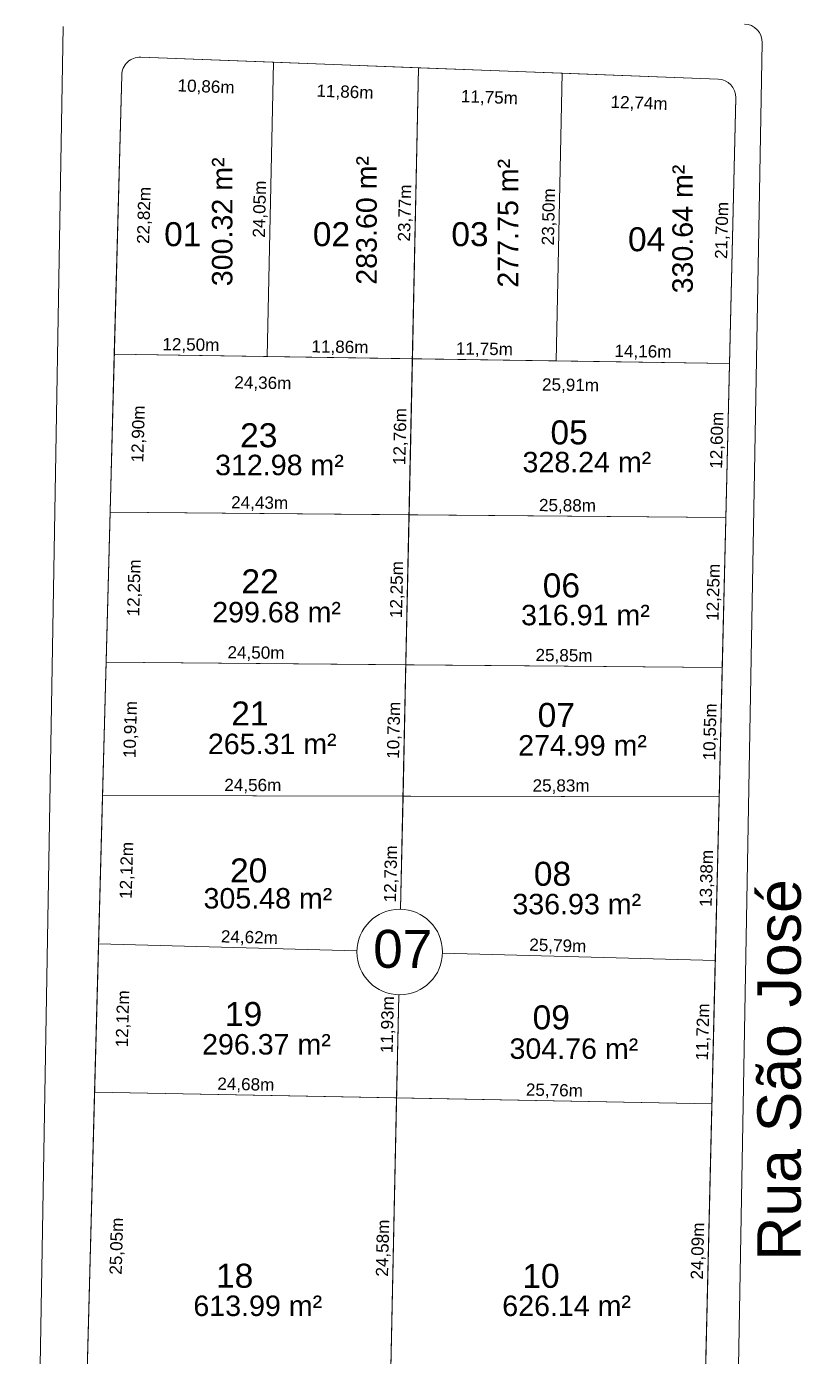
# Model space of a CAD drawing. Header units: metres. Extents: x 3808 to 8215, y 2374 to 6187.
# Drawn here: x 4558.9 to 4622.2, y 4496.7 to 4605.3 of the extents above; entities that cross this region are included whole.
import ezdxf
from ezdxf.enums import TextEntityAlignment as Align

# ---------------------------------------------------------------- set-up
doc = ezdxf.new("R2010")
doc.units = ezdxf.units.M
for name, color, linetype in [('Areas Lotes', 1, 'Continuous'), ('Calçada', 8, 'Continuous'), ('COTAS', 7, 'Continuous'), ('Lote', 7, 'Continuous'), ('Nome das Ruas', 7, 'Continuous'), ('Nº Lote', 7, 'Continuous'), ('Nº. quadra', 7, 'Continuous'), ('quadras', 7, 'Continuous')]:
    doc.layers.add(name, color=color, linetype=linetype)
doc.styles.add('Arial', font='arial.ttf')
doc.dimstyles.new('Copy(2) of ISO-25', dxfattribs={"dimtxt": 1, "dimasz": 2.5, "dimexe": 1.25, "dimexo": 0.625, "dimgap": 0.2, "dimtad": 1, "dimtoh": 1, "dimlfac": 1, "dimzin": 1, "dimtxsty": 'Arial', "dimblk": 'NONE', "dimcen": 0, "dimse1": 1, "dimse2": 1, "dimsd1": 1, "dimsd2": 1, "dimclrt": 256, "dimaunit": 1, "dimadec": 3, "dimazin": 0, "dimtfac": 1, "dimtmove": 0, "dimatfit": 3, "dimldrblk": 'NONE', "dimfxl": 1, "dimtolj": 1, "dimtzin": 0, "dimarcsym": 0})

# ---------------------------------------------------------------- blocks, each defined once
blk = doc.blocks.new('*D3927')
at = {"layer": 'Defpoints', "color": 0, "linetype": 'Continuous', "transparency": 16777216}
for p in [(4564.42, 4518.23), (4567.43, 4518.15), (4563.75, 4493.2)]:
    blk.add_point(p, dxfattribs=at)
at = {"layer": 'COTAS', "linetype": 'Continuous', "lineweight": 5, "transparency": 16777216, "insert": (4566.29, 4505.66), "char_height": 1, "attachment_point": 5, "rotation": 88.474, "style": 'Arial'}
blk.add_mtext('\\A1;25,05m', dxfattribs=at)
blk = doc.blocks.new('_None')
blk = doc.blocks.new('*D3928')
at = {"layer": 'Defpoints', "color": 0, "linetype": 'Continuous', "transparency": 16777216}
for p in [(4564.74, 4530.35), (4567.75, 4530.27), (4564.42, 4518.23)]:
    blk.add_point(p, dxfattribs=at)
at = {"layer": 'COTAS', "linetype": 'Continuous', "lineweight": 5, "transparency": 16777216, "insert": (4566.79, 4524.23), "char_height": 1, "attachment_point": 5, "rotation": 88.474, "style": 'Arial'}
blk.add_mtext('\\A1;12,12m', dxfattribs=at)
blk = doc.blocks.new('*D3929')
at = {"layer": 'Defpoints', "color": 0, "linetype": 'Continuous', "transparency": 16777216}
for p in [(4565.07, 4542.47), (4568.07, 4542.39), (4564.74, 4530.35)]:
    blk.add_point(p, dxfattribs=at)
at = {"layer": 'COTAS', "linetype": 'Continuous', "lineweight": 5, "transparency": 16777216, "insert": (4567.11, 4536.35), "char_height": 1, "attachment_point": 5, "rotation": 88.474, "style": 'Arial'}
blk.add_mtext('\\A1;12,12m', dxfattribs=at)
blk = doc.blocks.new('*D3930')
at = {"layer": 'Defpoints', "color": 0, "linetype": 'Continuous', "transparency": 16777216}
for p in [(4565.36, 4553.37), (4568.36, 4553.29), (4565.07, 4542.47)]:
    blk.add_point(p, dxfattribs=at)
at = {"layer": 'COTAS', "linetype": 'Continuous', "lineweight": 5, "transparency": 16777216, "insert": (4567.42, 4547.86), "char_height": 1, "attachment_point": 5, "rotation": 88.474, "style": 'Arial'}
blk.add_mtext('\\A1;10,91m', dxfattribs=at)
blk = doc.blocks.new('*D3931')
at = {"layer": 'Defpoints', "color": 0, "linetype": 'Continuous', "transparency": 16777216}
for p in [(4565.68, 4565.61), (4568.69, 4565.53), (4565.36, 4553.37)]:
    blk.add_point(p, dxfattribs=at)
at = {"layer": 'COTAS', "linetype": 'Continuous', "lineweight": 5, "transparency": 16777216, "insert": (4567.72, 4559.43), "char_height": 1, "attachment_point": 5, "rotation": 88.474, "style": 'Arial'}
blk.add_mtext('\\A1;12,25m', dxfattribs=at)
blk = doc.blocks.new('*D3932')
at = {"layer": 'Defpoints', "color": 0, "linetype": 'Continuous', "transparency": 16777216}
for p in [(4566.03, 4578.51), (4569.03, 4578.43), (4565.68, 4565.61)]:
    blk.add_point(p, dxfattribs=at)
at = {"layer": 'COTAS', "linetype": 'Continuous', "lineweight": 5, "transparency": 16777216, "insert": (4568.06, 4572), "char_height": 1, "attachment_point": 5, "rotation": 88.474, "style": 'Arial'}
blk.add_mtext('\\A1;12,90m', dxfattribs=at)
blk = doc.blocks.new('*D3933')
at = {"layer": 'Defpoints', "color": 0, "linetype": 'Continuous', "transparency": 16777216}
for p in [(4566.64, 4601.32), (4569.64, 4601.24), (4566.03, 4578.51)]:
    blk.add_point(p, dxfattribs=at)
at = {"layer": 'COTAS', "linetype": 'Continuous', "lineweight": 5, "transparency": 16777216, "insert": (4568.53, 4589.86), "char_height": 1, "attachment_point": 5, "rotation": 88.474, "style": 'Arial'}
blk.add_mtext('\\A1;22,82m', dxfattribs=at)
blk = doc.blocks.new('*D3934')
at = {"layer": 'Defpoints', "color": 0, "linetype": 'Continuous', "transparency": 16777216}
for p in [(4579.04, 4602.37), (4579.04, 4602.37), (4578.53, 4578.33)]:
    blk.add_point(p, dxfattribs=at)
at = {"layer": 'COTAS', "linetype": 'Continuous', "lineweight": 5, "transparency": 16777216, "insert": (4577.98, 4590.37), "char_height": 1, "attachment_point": 5, "rotation": 88.7784, "style": 'Arial'}
blk.add_mtext('\\A1;24,05m', dxfattribs=at)
blk = doc.blocks.new('*D3935')
at = {"layer": 'Defpoints', "color": 0, "linetype": 'Continuous', "transparency": 16777216}
for p in [(4590.89, 4601.92), (4590.89, 4601.92), (4590.39, 4578.15)]:
    blk.add_point(p, dxfattribs=at)
at = {"layer": 'COTAS', "linetype": 'Continuous', "lineweight": 5, "transparency": 16777216, "insert": (4589.84, 4590.05), "char_height": 1, "attachment_point": 5, "rotation": 88.7784, "style": 'Arial'}
blk.add_mtext('\\A1;23,77m', dxfattribs=at)
blk = doc.blocks.new('*D3936')
at = {"layer": 'Defpoints', "color": 0, "linetype": 'Continuous', "transparency": 16777216}
for p in [(4602.64, 4601.48), (4602.64, 4601.48), (4602.14, 4577.98)]:
    blk.add_point(p, dxfattribs=at)
at = {"layer": 'COTAS', "linetype": 'Continuous', "lineweight": 5, "transparency": 16777216, "insert": (4601.59, 4589.74), "char_height": 1, "attachment_point": 5, "rotation": 88.7784, "style": 'Arial'}
blk.add_mtext('\\A1;23,50m', dxfattribs=at)
blk = doc.blocks.new('*D3937')
at = {"layer": 'Defpoints', "color": 0, "linetype": 'Continuous', "transparency": 16777216}
for p in [(4616.81, 4599.46), (4616.81, 4599.46), (4616.29, 4577.77)]:
    blk.add_point(p, dxfattribs=at)
at = {"layer": 'COTAS', "linetype": 'Continuous', "lineweight": 5, "transparency": 16777216, "insert": (4615.75, 4588.63), "char_height": 1, "attachment_point": 5, "rotation": 88.6392, "style": 'Arial'}
blk.add_mtext('\\A1;21,70m', dxfattribs=at)
blk = doc.blocks.new('*D3938')
at = {"layer": 'Defpoints', "color": 0, "linetype": 'Continuous', "transparency": 16777216}
for p in [(4602.64, 4601.48), (4615.37, 4600.99), (4602.52, 4598.41)]:
    blk.add_point(p, dxfattribs=at)
at = {"layer": 'COTAS', "linetype": 'Continuous', "lineweight": 5, "transparency": 16777216, "insert": (4608.91, 4598.97), "char_height": 1, "attachment_point": 5, "rotation": 357.8302, "style": 'Arial'}
blk.add_mtext('\\A1;12,74m', dxfattribs=at)
blk = doc.blocks.new('*D3939')
at = {"layer": 'Defpoints', "color": 0, "linetype": 'Continuous', "transparency": 16777216}
for p in [(4590.89, 4601.92), (4602.64, 4601.48), (4590.78, 4598.85)]:
    blk.add_point(p, dxfattribs=at)
at = {"layer": 'COTAS', "linetype": 'Continuous', "lineweight": 5, "transparency": 16777216, "insert": (4596.68, 4599.43), "char_height": 1, "attachment_point": 5, "rotation": 357.8302, "style": 'Arial'}
blk.add_mtext('\\A1;11,75m', dxfattribs=at)
blk = doc.blocks.new('*D3940')
at = {"layer": 'Defpoints', "color": 0, "linetype": 'Continuous', "transparency": 16777216}
for p in [(4579.04, 4602.37), (4590.89, 4601.92), (4578.92, 4599.3)]:
    blk.add_point(p, dxfattribs=at)
at = {"layer": 'COTAS', "linetype": 'Continuous', "lineweight": 5, "transparency": 16777216, "insert": (4584.88, 4599.88), "char_height": 1, "attachment_point": 5, "rotation": 357.8302, "style": 'Arial'}
blk.add_mtext('\\A1;11,86m', dxfattribs=at)
blk = doc.blocks.new('*D3941')
at = {"layer": 'Defpoints', "color": 0, "linetype": 'Continuous', "transparency": 16777216}
for p in [(4568.19, 4602.78), (4579.04, 4602.37), (4568.08, 4599.71)]:
    blk.add_point(p, dxfattribs=at)
at = {"layer": 'COTAS', "linetype": 'Continuous', "lineweight": 5, "transparency": 16777216, "insert": (4573.53, 4600.31), "char_height": 1, "attachment_point": 5, "rotation": 357.8302, "style": 'Arial'}
blk.add_mtext('\\A1;10,86m', dxfattribs=at)
blk = doc.blocks.new('*D3942')
at = {"layer": 'Defpoints', "color": 0, "linetype": 'Continuous', "transparency": 16777216}
for p in [(4566.03, 4578.51), (4578.53, 4578.33), (4578.53, 4578.33)]:
    blk.add_point(p, dxfattribs=at)
at = {"layer": 'COTAS', "linetype": 'Continuous', "lineweight": 5, "transparency": 16777216, "insert": (4572.29, 4579.22), "char_height": 1, "attachment_point": 5, "rotation": 359.1519, "style": 'Arial'}
blk.add_mtext('\\A1;12,50m', dxfattribs=at)
blk = doc.blocks.new('*D3943')
at = {"layer": 'Defpoints', "color": 0, "linetype": 'Continuous', "transparency": 16777216}
for p in [(4578.53, 4578.33), (4590.39, 4578.15), (4590.39, 4578.15)]:
    blk.add_point(p, dxfattribs=at)
at = {"layer": 'COTAS', "linetype": 'Continuous', "lineweight": 5, "transparency": 16777216, "insert": (4584.47, 4579.04), "char_height": 1, "attachment_point": 5, "rotation": 359.1519, "style": 'Arial'}
blk.add_mtext('\\A1;11,86m', dxfattribs=at)
blk = doc.blocks.new('*D3944')
at = {"layer": 'Defpoints', "color": 0, "linetype": 'Continuous', "transparency": 16777216}
for p in [(4590.39, 4578.15), (4602.14, 4577.98), (4602.14, 4577.98)]:
    blk.add_point(p, dxfattribs=at)
at = {"layer": 'COTAS', "linetype": 'Continuous', "lineweight": 5, "transparency": 16777216, "insert": (4596.27, 4578.87), "char_height": 1, "attachment_point": 5, "rotation": 359.1519, "style": 'Arial'}
blk.add_mtext('\\A1;11,75m', dxfattribs=at)
blk = doc.blocks.new('*D3945')
at = {"layer": 'Defpoints', "color": 0, "linetype": 'Continuous', "transparency": 16777216}
for p in [(4602.14, 4577.98), (4616.29, 4577.77), (4616.29, 4577.77)]:
    blk.add_point(p, dxfattribs=at)
at = {"layer": 'COTAS', "linetype": 'Continuous', "lineweight": 5, "transparency": 16777216, "insert": (4609.23, 4578.67), "char_height": 1, "attachment_point": 5, "rotation": 359.1519, "style": 'Arial'}
blk.add_mtext('\\A1;14,16m', dxfattribs=at)
blk = doc.blocks.new('*D3946')
at = {"layer": 'Defpoints', "color": 0, "linetype": 'Continuous', "transparency": 16777216}
for p in [(4590.11, 4565.4), (4615.99, 4565.17), (4615.99, 4565.17)]:
    blk.add_point(p, dxfattribs=at)
at = {"layer": 'COTAS', "linetype": 'Continuous', "lineweight": 5, "transparency": 16777216, "insert": (4603.06, 4566.09), "char_height": 1, "attachment_point": 5, "rotation": 359.501, "style": 'Arial'}
blk.add_mtext('\\A1;25,88m', dxfattribs=at)
blk = doc.blocks.new('*D3947')
at = {"layer": 'Defpoints', "color": 0, "linetype": 'Continuous', "transparency": 16777216}
for p in [(4565.68, 4565.61), (4565.68, 4565.61), (4590.11, 4565.4)]:
    blk.add_point(p, dxfattribs=at)
at = {"layer": 'COTAS', "linetype": 'Continuous', "lineweight": 5, "transparency": 16777216, "insert": (4577.91, 4566.31), "char_height": 1, "attachment_point": 5, "rotation": 359.501, "style": 'Arial'}
blk.add_mtext('\\A1;24,43m', dxfattribs=at)
blk = doc.blocks.new('*D3948')
at = {"layer": 'Defpoints', "color": 0, "linetype": 'Continuous', "transparency": 16777216}
for p in [(4590.39, 4578.15), (4590.11, 4565.4), (4590.11, 4565.4)]:
    blk.add_point(p, dxfattribs=at)
at = {"layer": 'COTAS', "linetype": 'Continuous', "lineweight": 5, "transparency": 16777216, "insert": (4589.45, 4571.79), "char_height": 1, "attachment_point": 5, "rotation": 88.7784, "style": 'Arial'}
blk.add_mtext('\\A1;12,76m', dxfattribs=at)
blk = doc.blocks.new('*D3949')
at = {"layer": 'Defpoints', "color": 0, "linetype": 'Continuous', "transparency": 16777216}
for p in [(4590.11, 4565.4), (4589.85, 4553.15), (4589.85, 4553.15)]:
    blk.add_point(p, dxfattribs=at)
at = {"layer": 'COTAS', "linetype": 'Continuous', "lineweight": 5, "transparency": 16777216, "insert": (4589.18, 4559.29), "char_height": 1, "attachment_point": 5, "rotation": 88.7784, "style": 'Arial'}
blk.add_mtext('\\A1;12,25m', dxfattribs=at)
blk = doc.blocks.new('*D3950')
at = {"layer": 'Defpoints', "color": 0, "linetype": 'Continuous', "transparency": 16777216}
for p in [(4589.85, 4553.15), (4615.7, 4552.92), (4615.7, 4552.92)]:
    blk.add_point(p, dxfattribs=at)
at = {"layer": 'COTAS', "linetype": 'Continuous', "lineweight": 5, "transparency": 16777216, "insert": (4602.78, 4553.84), "char_height": 1, "attachment_point": 5, "rotation": 359.4962, "style": 'Arial'}
blk.add_mtext('\\A1;25,85m', dxfattribs=at)
blk = doc.blocks.new('*D3951')
at = {"layer": 'Defpoints', "color": 0, "linetype": 'Continuous', "transparency": 16777216}
for p in [(4565.36, 4553.37), (4565.36, 4553.37), (4589.85, 4553.15)]:
    blk.add_point(p, dxfattribs=at)
at = {"layer": 'COTAS', "linetype": 'Continuous', "lineweight": 5, "transparency": 16777216, "insert": (4577.61, 4554.06), "char_height": 1, "attachment_point": 5, "rotation": 359.4962, "style": 'Arial'}
blk.add_mtext('\\A1;24,50m', dxfattribs=at)
blk = doc.blocks.new('*D3952')
at = {"layer": 'Defpoints', "color": 0, "linetype": 'Continuous', "transparency": 16777216}
for p in [(4589.85, 4553.15), (4589.62, 4542.42), (4589.62, 4542.42)]:
    blk.add_point(p, dxfattribs=at)
at = {"layer": 'COTAS', "linetype": 'Continuous', "lineweight": 5, "transparency": 16777216, "insert": (4588.94, 4547.8), "char_height": 1, "attachment_point": 5, "rotation": 88.7784, "style": 'Arial'}
blk.add_mtext('\\A1;10,73m', dxfattribs=at)
blk = doc.blocks.new('*D3953')
at = {"layer": 'Defpoints', "color": 0, "linetype": 'Continuous', "transparency": 16777216}
for p in [(4616.29, 4577.77), (4615.99, 4565.17), (4615.99, 4565.17)]:
    blk.add_point(p, dxfattribs=at)
at = {"layer": 'COTAS', "linetype": 'Continuous', "lineweight": 5, "transparency": 16777216, "insert": (4615.34, 4571.49), "char_height": 1, "attachment_point": 5, "rotation": 88.6392, "style": 'Arial'}
blk.add_mtext('\\A1;12,60m', dxfattribs=at)
blk = doc.blocks.new('*D3954')
at = {"layer": 'Defpoints', "color": 0, "linetype": 'Continuous', "transparency": 16777216}
for p in [(4615.99, 4565.17), (4615.7, 4552.92), (4615.7, 4552.92)]:
    blk.add_point(p, dxfattribs=at)
at = {"layer": 'COTAS', "linetype": 'Continuous', "lineweight": 5, "transparency": 16777216, "insert": (4615.05, 4559.07), "char_height": 1, "attachment_point": 5, "rotation": 88.6392, "style": 'Arial'}
blk.add_mtext('\\A1;12,25m', dxfattribs=at)
blk = doc.blocks.new('*D3955')
at = {"layer": 'Defpoints', "color": 0, "linetype": 'Continuous', "transparency": 16777216}
for p in [(4615.7, 4552.92), (4615.45, 4542.37), (4615.45, 4542.37)]:
    blk.add_point(p, dxfattribs=at)
at = {"layer": 'COTAS', "linetype": 'Continuous', "lineweight": 5, "transparency": 16777216, "insert": (4614.78, 4547.67), "char_height": 1, "attachment_point": 5, "rotation": 88.6392, "style": 'Arial'}
blk.add_mtext('\\A1;10,55m', dxfattribs=at)
blk = doc.blocks.new('*D3956')
at = {"layer": 'Defpoints', "color": 0, "linetype": 'Continuous', "transparency": 16777216}
for p in [(4615.45, 4542.37), (4615.13, 4529), (4615.13, 4529)]:
    blk.add_point(p, dxfattribs=at)
at = {"layer": 'COTAS', "linetype": 'Continuous', "lineweight": 5, "transparency": 16777216, "insert": (4614.49, 4535.7), "char_height": 1, "attachment_point": 5, "rotation": 88.6392, "style": 'Arial'}
blk.add_mtext('\\A1;13,38m', dxfattribs=at)
blk = doc.blocks.new('*D3957')
at = {"layer": 'Defpoints', "color": 0, "linetype": 'Continuous', "transparency": 16777216}
for p in [(4615.13, 4529), (4614.86, 4517.28), (4614.86, 4517.28)]:
    blk.add_point(p, dxfattribs=at)
at = {"layer": 'COTAS', "linetype": 'Continuous', "lineweight": 5, "transparency": 16777216, "insert": (4614.19, 4523.16), "char_height": 1, "attachment_point": 5, "rotation": 88.6392, "style": 'Arial'}
blk.add_mtext('\\A1;11,72m', dxfattribs=at)
blk = doc.blocks.new('*D3958')
at = {"layer": 'Defpoints', "color": 0, "linetype": 'Continuous', "transparency": 16777216}
for p in [(4614.86, 4517.28), (4614.28, 4493.2), (4614.28, 4493.2)]:
    blk.add_point(p, dxfattribs=at)
at = {"layer": 'COTAS', "linetype": 'Continuous', "lineweight": 5, "transparency": 16777216, "insert": (4613.77, 4505.26), "char_height": 1, "attachment_point": 5, "rotation": 88.6392, "style": 'Arial'}
blk.add_mtext('\\A1;24,09m', dxfattribs=at)
blk = doc.blocks.new('*D3960')
at = {"layer": 'Defpoints', "color": 0, "linetype": 'Continuous', "transparency": 16777216}
for p in [(4565.07, 4542.47), (4565.07, 4542.47), (4589.62, 4542.42)]:
    blk.add_point(p, dxfattribs=at)
at = {"layer": 'COTAS', "linetype": 'Continuous', "lineweight": 5, "transparency": 16777216, "insert": (4577.35, 4543.24), "char_height": 1, "attachment_point": 5, "rotation": 359.8944, "style": 'Arial'}
blk.add_mtext('\\A1;24,56m', dxfattribs=at)
blk = doc.blocks.new('*D3961')
at = {"layer": 'Defpoints', "color": 0, "linetype": 'Continuous', "transparency": 16777216}
for p in [(4589.62, 4542.42), (4615.45, 4542.37), (4615.45, 4542.37)]:
    blk.add_point(p, dxfattribs=at)
at = {"layer": 'COTAS', "linetype": 'Continuous', "lineweight": 5, "transparency": 16777216, "insert": (4602.54, 4543.2), "char_height": 1, "attachment_point": 5, "rotation": 359.8944, "style": 'Arial'}
blk.add_mtext('\\A1;25,83m', dxfattribs=at)
blk = doc.blocks.new('*D3962')
at = {"layer": 'Defpoints', "color": 0, "linetype": 'Continuous', "transparency": 16777216}
for p in [(4589.62, 4542.42), (4589.35, 4529.69), (4589.35, 4529.69)]:
    blk.add_point(p, dxfattribs=at)
at = {"layer": 'COTAS', "linetype": 'Continuous', "lineweight": 5, "transparency": 16777216, "insert": (4588.69, 4536.07), "char_height": 1, "attachment_point": 5, "rotation": 88.7784, "style": 'Arial'}
blk.add_mtext('\\A1;12,73m', dxfattribs=at)
blk = doc.blocks.new('*D3963')
at = {"layer": 'Defpoints', "color": 0, "linetype": 'Continuous', "transparency": 16777216}
for p in [(4564.74, 4530.35), (4564.74, 4530.35), (4589.35, 4529.69)]:
    blk.add_point(p, dxfattribs=at)
at = {"layer": 'COTAS', "linetype": 'Continuous', "lineweight": 5, "transparency": 16777216, "insert": (4577.07, 4530.82), "char_height": 1, "attachment_point": 5, "rotation": 358.4611, "style": 'Arial'}
blk.add_mtext('\\A1;24,62m', dxfattribs=at)
blk = doc.blocks.new('*D3964')
at = {"layer": 'Defpoints', "color": 0, "linetype": 'Continuous', "transparency": 16777216}
for p in [(4589.35, 4529.69), (4615.13, 4529), (4615.13, 4529)]:
    blk.add_point(p, dxfattribs=at)
at = {"layer": 'COTAS', "linetype": 'Continuous', "lineweight": 5, "transparency": 16777216, "insert": (4602.27, 4530.14), "char_height": 1, "attachment_point": 5, "rotation": 358.4611, "style": 'Arial'}
blk.add_mtext('\\A1;25,79m', dxfattribs=at)
blk = doc.blocks.new('*D3965')
at = {"layer": 'Defpoints', "color": 0, "linetype": 'Continuous', "transparency": 16777216}
for p in [(4589.35, 4529.69), (4589.1, 4517.77), (4589.1, 4517.77)]:
    blk.add_point(p, dxfattribs=at)
at = {"layer": 'COTAS', "linetype": 'Continuous', "lineweight": 5, "transparency": 16777216, "insert": (4588.42, 4523.75), "char_height": 1, "attachment_point": 5, "rotation": 88.7784, "style": 'Arial'}
blk.add_mtext('\\A1;11,93m', dxfattribs=at)
blk = doc.blocks.new('*D3966')
at = {"layer": 'Defpoints', "color": 0, "linetype": 'Continuous', "transparency": 16777216}
for p in [(4564.42, 4518.23), (4589.1, 4517.77), (4589.1, 4517.77)]:
    blk.add_point(p, dxfattribs=at)
at = {"layer": 'COTAS', "linetype": 'Continuous', "lineweight": 5, "transparency": 16777216, "insert": (4576.78, 4518.8), "char_height": 1, "attachment_point": 5, "rotation": 358.9158, "style": 'Arial'}
blk.add_mtext('\\A1;24,68m', dxfattribs=at)
blk = doc.blocks.new('*D3967')
at = {"layer": 'Defpoints', "color": 0, "linetype": 'Continuous', "transparency": 16777216}
for p in [(4589.1, 4517.77), (4614.86, 4517.28), (4614.86, 4517.28)]:
    blk.add_point(p, dxfattribs=at)
at = {"layer": 'COTAS', "linetype": 'Continuous', "lineweight": 5, "transparency": 16777216, "insert": (4601.99, 4518.32), "char_height": 1, "attachment_point": 5, "rotation": 358.9158, "style": 'Arial'}
blk.add_mtext('\\A1;25,76m', dxfattribs=at)
blk = doc.blocks.new('*D3968')
at = {"layer": 'Defpoints', "color": 0, "linetype": 'Continuous', "transparency": 16777216}
for p in [(4589.1, 4517.77), (4588.57, 4493.2), (4588.57, 4493.2)]:
    blk.add_point(p, dxfattribs=at)
at = {"layer": 'COTAS', "linetype": 'Continuous', "lineweight": 5, "transparency": 16777216, "insert": (4588.04, 4505.5), "char_height": 1, "attachment_point": 5, "rotation": 88.7784, "style": 'Arial'}
blk.add_mtext('\\A1;24,58m', dxfattribs=at)
blk = doc.blocks.new('*D3971')
at = {"layer": 'Defpoints', "color": 0, "linetype": 'Continuous', "transparency": 16777216}
for p in [(4566.03, 4578.51), (4590.39, 4578.15), (4590.34, 4575.12)]:
    blk.add_point(p, dxfattribs=at)
at = {"layer": 'COTAS', "linetype": 'Continuous', "lineweight": 5, "transparency": 16777216, "insert": (4578.17, 4576.1), "char_height": 1, "attachment_point": 5, "rotation": 359.1519, "style": 'Arial'}
blk.add_mtext('\\A1;24,36m', dxfattribs=at)
blk = doc.blocks.new('*D3972')
at = {"layer": 'Defpoints', "color": 0, "linetype": 'Continuous', "transparency": 16777216}
for p in [(4590.39, 4578.15), (4616.29, 4577.77), (4616.25, 4574.93)]:
    blk.add_point(p, dxfattribs=at)
at = {"layer": 'COTAS', "linetype": 'Continuous', "lineweight": 5, "transparency": 16777216, "insert": (4603.31, 4575.93), "char_height": 1, "attachment_point": 5, "rotation": 359.1519, "style": 'Arial'}
blk.add_mtext('\\A1;25,91m', dxfattribs=at)

msp = doc.modelspace()

# ---------------------------------------------------------------- linework, layer by layer
at = {"layer": 'Calçada', "linetype": 'Continuous', "lineweight": 5}
for p, q in [((4561.866, 4605.282), (4558.865, 4432.215)), ((4618.978, 4603.962), (4615.876, 4431.255))]:
    msp.add_line(p, q, dxfattribs=at)
msp.add_arc((4617.478, 4603.989), 1.5, 358.97117, 88.65905, dxfattribs=at)
at = {"layer": 'Lote', "lineweight": 5}
for p, q in [((4578.526, 4578.328), (4579.039, 4602.37)), ((4589.427, 4533.184), (4590.893, 4601.921)), ((4602.135, 4577.979), (4602.636, 4601.476)), ((4566.027, 4578.513), (4616.293, 4577.769)), ((4565.684, 4565.613), (4615.994, 4565.175)), ((4565.358, 4553.366), (4615.703, 4552.924)), ((4615.452, 4542.372), (4565.067, 4542.465)), ((4564.744, 4530.351), (4585.858, 4529.784)), ((4592.847, 4529.596), (4615.134, 4528.997)), ((4587.334, 4435.011), (4589.278, 4526.195)), ((4564.422, 4518.234), (4614.856, 4517.279))]:
    msp.add_line(p, q, dxfattribs=at)
at = {"layer": 'Lote', "linetype": 'Continuous', "lineweight": 5, "flags": 128}
for points in [[(4566.027, 4578.513), (4578.526, 4578.328), (4579.039, 4602.37), (4568.191, 4602.781, 0.4175088), (4566.635, 4601.322)], [(4602.135, 4577.979), (4616.293, 4577.769), (4616.808, 4599.459, 0.4100838), (4615.365, 4600.993), (4602.636, 4601.476)]]:
    msp.add_lwpolyline(points, format="xyb", close=True, dxfattribs=at)
for points in [[(4578.526, 4578.328), (4590.386, 4578.153), (4590.893, 4601.921), (4579.039, 4602.37)], [(4602.636, 4601.476), (4590.893, 4601.921), (4590.386, 4578.153), (4602.135, 4577.979)], [(4590.114, 4565.4), (4590.386, 4578.153), (4566.027, 4578.513), (4565.684, 4565.613)], [(4590.114, 4565.4), (4615.994, 4565.175), (4616.293, 4577.769), (4590.386, 4578.153)], [(4565.684, 4565.613), (4565.358, 4553.366), (4589.853, 4553.151), (4590.114, 4565.4)], [(4589.853, 4553.151), (4615.703, 4552.924), (4615.994, 4565.175), (4590.114, 4565.4)], [(4565.358, 4553.366), (4565.067, 4542.465), (4589.624, 4542.42), (4589.853, 4553.151)], [(4589.853, 4553.151), (4589.624, 4542.42), (4615.452, 4542.372), (4615.703, 4552.924)], [(4589.098, 4517.767), (4564.422, 4518.234), (4563.755, 4493.196), (4588.575, 4493.196)], [(4614.284, 4493.196), (4614.856, 4517.279), (4589.098, 4517.767), (4588.575, 4493.196)]]:
    msp.add_lwpolyline(points, close=True, dxfattribs=at)
for points in [[(4589.427, 4533.184), (4589.624, 4542.42), (4565.067, 4542.465), (4564.744, 4530.351), (4585.858, 4529.784)], [(4592.847, 4529.596), (4615.134, 4528.997), (4615.452, 4542.372), (4589.624, 4542.42), (4589.427, 4533.184)], [(4585.858, 4529.784), (4564.744, 4530.351), (4564.422, 4518.234), (4589.098, 4517.767), (4589.278, 4526.195)], [(4589.278, 4526.195), (4589.098, 4517.767), (4614.856, 4517.279), (4615.134, 4528.997), (4592.847, 4529.596)]]:
    msp.add_lwpolyline(points, dxfattribs=at)
at = {"layer": 'Nº. quadra', "lineweight": 5}
msp.add_circle((4589.353, 4529.69), 3.496, dxfattribs=at)
at = {"layer": 'quadras', "lineweight": 5}
for p, q in [((4568.191, 4602.781), (4615.365, 4600.993)), ((4562.245, 4436.517), (4566.635, 4601.322)), ((4616.808, 4599.459), (4612.937, 4436.51))]:
    msp.add_line(p, q, dxfattribs=at)
at = {"layer": 'quadras', "linetype": 'Continuous', "lineweight": 5, "flags": 128}
msp.add_lwpolyline([(4616.808, 4599.459, 0.4100838), (4615.365, 4600.993), (4568.191, 4602.781, 0.4175088), (4566.635, 4601.322), (4562.245, 4436.517, 0.4224584), (4563.746, 4434.977), (4611.44, 4435.046, 0.4068563), (4612.937, 4436.51)], format="xyb", close=True, dxfattribs=at)
at = {"layer": 'quadras', "lineweight": 5}
for centre, start, end in [((4568.135, 4601.282), 87.83015, 178.47402), ((4615.309, 4599.494), 358.6392, 87.83015)]:
    msp.add_arc(centre, 1.5, start, end, dxfattribs=at)

# ---------------------------------------------------------------- texts
at = {"layer": 'Areas Lotes', "linetype": 'Continuous', "lineweight": 5, "style": 'Arial'}
for s, p in [('300.32 m²', (4575.682, 4584.077)), ('283.60 m²', (4587.475, 4584.194)), ('277.75 m²', (4599.032, 4583.959)), ('330.64 m²', (4613.301, 4583.487))]:
    msp.add_text(s, height=1.6726, rotation=90, dxfattribs=at).set_placement(p)
for s, p in [('312.98 m²', (4574.267, 4568.636)), ('328.24 m²', (4599.385, 4568.872)), ('299.68 m²', (4574.031, 4556.614)), ('316.91 m²', (4599.267, 4556.378)), ('265.31 m²', (4573.676, 4545.852)), ('274.99 m²', (4599.03, 4545.734)), ('305.48 m²', (4573.322, 4533.24)), ('336.93 m²', (4598.558, 4532.769)), ('296.37 m²', (4573.204, 4521.313)), ('304.76 m²', (4598.323, 4520.959)), ('613.99 m²', (4572.495, 4499.954)), ('626.14 m²', (4597.731, 4499.954))]:
    msp.add_text(s, height=1.6726, dxfattribs=at).set_placement(p)
at = {"layer": 'Nome das Ruas', "lineweight": 5, "style": 'Arial'}
msp.add_text('Rua São José', height=3.55, rotation=90, dxfattribs=at).set_placement((4622.124, 4504.49, 165.916))
at = {"layer": 'Nº Lote', "linetype": 'Continuous', "lineweight": 5, "style": 'Arial'}
for s, p in [('01', (4571.627, 4587.346)), ('02', (4583.777, 4587.346)), ('03', (4595.095, 4587.346)), ('04', (4609.528, 4586.931)), ('23', (4577.837, 4570.921)), ('05', (4603.194, 4571.156)), ('22', (4577.941, 4558.986)), ('06', (4602.563, 4558.658)), ('21', (4577.111, 4548.192)), ('07', (4602.148, 4548.072)), ('20', (4577.009, 4535.372)), ('08', (4601.836, 4535.099)), ('19', (4576.594, 4523.645)), ('09', (4601.733, 4523.371)), ('18', (4575.867, 4502.265)), ('10', (4600.899, 4502.256))]:
    msp.add_text(s, height=1.96, dxfattribs=at).set_placement(p, align=Align.CENTER)
at = {"layer": 'Nº. quadra', "lineweight": 5, "style": 'Arial'}
msp.add_text('07', height=3.1039, dxfattribs=at).set_placement((4587.188, 4528.396))

# ---------------------------------------------------------------- dimensions: what is measured, and where the dimension line sits
at = {"layer": 'COTAS', "linetype": 'Continuous', "lineweight": 5}
for base, p1, p2, angle, picture, middle in [((4568.075, 4599.713), (4579.039, 4602.37), (4568.191, 4602.781), 357.83015, '*D3941', (4573.529, 4600.308)), ((4578.923, 4599.302), (4590.893, 4601.921), (4579.039, 4602.37), 357.83015, '*D3940', (4584.88, 4599.878)), ((4590.777, 4598.853), (4602.636, 4601.476), (4590.893, 4601.921), 357.83015, '*D3939', (4596.679, 4599.431)), ((4569.639, 4601.242), (4566.027, 4578.513), (4566.635, 4601.322), 268.47402, '*D3933', (4568.534, 4589.859)), ((4602.135, 4577.979), (4590.386, 4578.153), (4602.135, 4577.979), 179.15193, '*D3944', (4596.273, 4578.866)), ((4616.293, 4577.769), (4602.135, 4577.979), (4616.293, 4577.769), 179.15193, '*D3945', (4609.226, 4578.675)), ((4569.031, 4578.433), (4565.684, 4565.613), (4566.027, 4578.513), 268.47402, '*D3932', (4568.059, 4572.004)), ((4568.688, 4565.533), (4565.358, 4553.366), (4565.684, 4565.613), 268.47402, '*D3931', (4567.724, 4559.431)), ((4615.703, 4552.924), (4615.994, 4565.175), (4615.703, 4552.924), 88.6392, '*D3954', (4615.047, 4559.068)), ((4568.3613, 4553.2863), (4565.0672, 4542.4651), (4565.3576, 4553.3663), 268.47402, '*D3930', (4567.4155, 4547.857)), ((4615.452, 4542.372), (4615.703, 4552.924), (4615.452, 4542.372), 88.6392, '*D3955', (4614.777, 4547.667)), ((4568.071, 4542.385), (4564.744, 4530.351), (4565.067, 4542.465), 268.47402, '*D3929', (4567.109, 4536.349)), ((4615.134, 4528.997), (4615.452, 4542.372), (4615.134, 4528.997), 88.6392, '*D3956', (4614.492, 4535.704)), ((4567.748, 4530.271), (4564.422, 4518.234), (4564.744, 4530.351), 268.47402, '*D3928', (4566.786, 4524.234)), ((4614.856, 4517.279), (4615.134, 4528.997), (4614.856, 4517.279), 88.6392, '*D3957', (4614.194, 4523.157)), ((4567.425, 4518.154), (4563.755, 4493.196), (4564.422, 4518.234), 268.47402, '*D3927', (4566.291, 4505.656)), ((4614.284, 4493.196), (4614.856, 4517.279), (4614.284, 4493.196), 88.6392, '*D3958', (4613.769, 4505.257))]:
    dim = msp.add_linear_dim(base=base, p1=p1, p2=p2, angle=angle, dimstyle='Copy(2) of ISO-25', override={"dimpost": 'm', "dimtmove": 1}, dxfattribs=at)
    dim.commit()
    dim.dimension.update_dxf_attribs({"geometry": picture, "text_midpoint": middle})
for p1, p2, distance, picture, middle in [((4578.526, 4578.328), (4579.039, 4602.37), 0, '*D3934', (4577.982, 4590.366)), ((4590.386, 4578.153), (4590.893, 4601.921), 0, '*D3935', (4589.839, 4590.054)), ((4602.135, 4577.979), (4602.636, 4601.476), 0, '*D3936', (4601.585, 4589.744)), ((4615.365, 4600.993), (4602.636, 4601.476), 3.07, '*D3938', (4608.915, 4598.967)), ((4616.293, 4577.769), (4616.808, 4599.459), 0, '*D3937', (4615.75, 4588.633)), ((4566.027, 4578.513), (4578.526, 4578.328), 0, '*D3942', (4572.289, 4579.221)), ((4578.526, 4578.328), (4590.386, 4578.153), 0, '*D3943', (4584.468, 4579.041)), ((4566.027, 4578.513), (4590.386, 4578.153), -3.036, '*D3971', (4578.174, 4576.098)), ((4590.386, 4578.153), (4590.114, 4565.4), 0, '*D3948', (4589.449, 4571.793)), ((4590.386, 4578.153), (4616.293, 4577.769), -2.837, '*D3972', (4603.309, 4575.925)), ((4616.293, 4577.769), (4615.994, 4565.175), 0, '*D3953', (4615.343, 4571.491)), ((4590.114, 4565.4), (4565.684, 4565.613), 0, '*D3947', (4577.906, 4566.307)), ((4590.114, 4565.4), (4615.994, 4565.175), 0, '*D3946', (4603.061, 4566.088)), ((4590.114, 4565.4), (4589.853, 4553.151), 0, '*D3949', (4589.183, 4559.293)), ((4589.853, 4553.151), (4565.358, 4553.366), 0, '*D3951', (4577.612, 4554.06)), ((4589.853, 4553.151), (4615.703, 4552.924), 0, '*D3950', (4602.785, 4553.838)), ((4589.853, 4553.151), (4589.624, 4542.42), 0, '*D3952', (4588.938, 4547.802)), ((4589.624, 4542.42), (4565.067, 4542.465), 0, '*D3960', (4577.347, 4543.243)), ((4589.624, 4542.42), (4615.452, 4542.372), 0, '*D3961', (4602.54, 4543.197)), ((4589.624, 4542.42), (4589.353, 4529.69), 0, '*D3962', (4588.688, 4536.072)), ((4589.353, 4529.69), (4564.744, 4530.351), 0, '*D3963', (4577.07, 4530.821)), ((4589.353, 4529.69), (4615.134, 4528.997), 0, '*D3964', (4602.265, 4530.144)), ((4589.353, 4529.69), (4589.098, 4517.767), 0, '*D3965', (4588.425, 4523.745)), ((4564.422, 4518.234), (4589.098, 4517.767), 0, '*D3966', (4576.775, 4518.801)), ((4589.098, 4517.767), (4614.856, 4517.279), 0, '*D3967', (4601.992, 4518.324)), ((4589.098, 4517.767), (4588.575, 4493.196), 0, '*D3968', (4588.036, 4505.499))]:
    dim = msp.add_aligned_dim(p1=p1, p2=p2, distance=distance, dimstyle='Copy(2) of ISO-25', override={"dimpost": 'm'}, dxfattribs=at)
    dim.commit()
    dim.dimension.update_dxf_attribs({"geometry": picture, "text_midpoint": middle})

doc.saveas('drawing.dxf')
